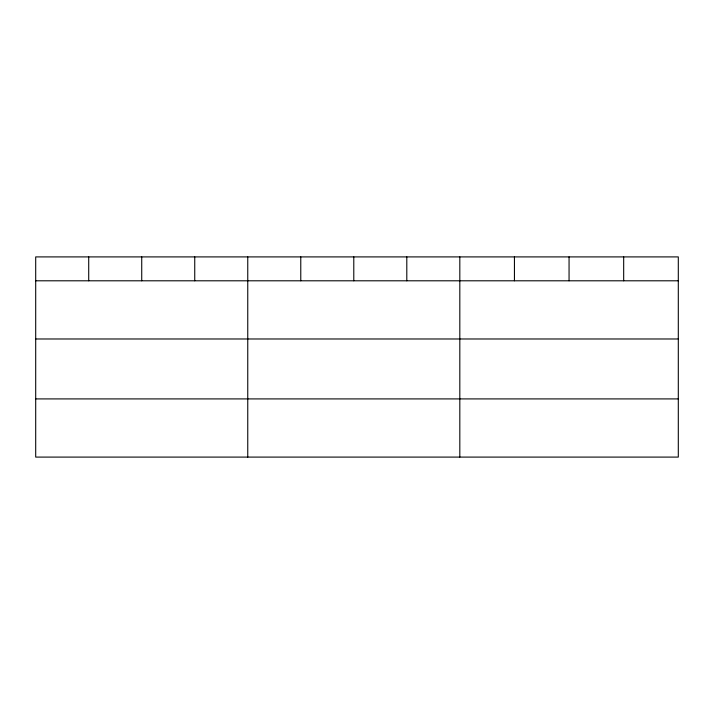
<?xml version="1.0" encoding="UTF-8"?>
<svg xmlns="http://www.w3.org/2000/svg" width="714" height="714" viewBox="0 0 714 714"><rect width="100%" height="100%" fill="white"/><g stroke="black" fill="none" stroke-linecap="round" stroke-linejoin="round"><path stroke-width="1.07" d="M678.3 338.98L678.3 256.906L35.7 256.906L35.7 457.094L678.3 457.094L678.3 338.98L35.7 338.98M35.7 280.798L678.3 280.798M35.7 398.912L678.3 398.912M623.679 256.906L623.679 280.798M569.058 256.906L569.058 280.798M514.437 256.906L514.437 280.798M459.816 256.906L459.816 457.094M406.801 256.906L406.801 280.798M353.787 256.906L353.787 280.798M300.772 256.906L300.772 280.798M247.758 256.906L247.758 457.094M194.743 256.906L194.743 280.798M141.729 256.906L141.729 280.798M88.715 256.906L88.715 280.798"/></g></svg>
